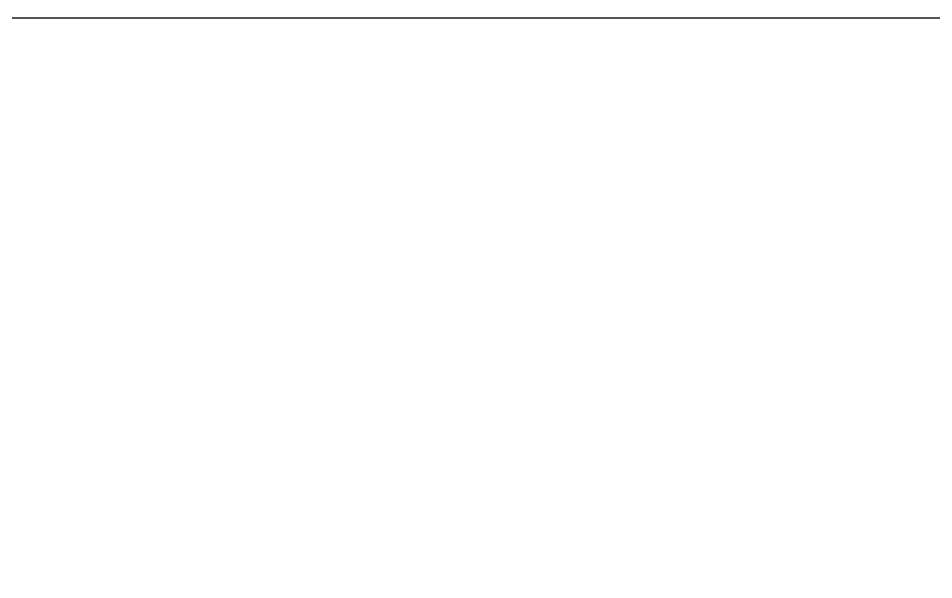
# Model space of a CAD drawing. Header units: millimetres. Extents: x 2164007 to 2324354, y -2513385 to -2308978.
# Drawn here: x 2249931 to 2260670, y -2491192 to -2484607 of the extents above; entities that cross this region are included whole.
import ezdxf

# ---------------------------------------------------------------- set-up
doc = ezdxf.new("R2010")
doc.units = ezdxf.units.MM
doc.layers.add('5', color=5, linetype='Continuous')

msp = doc.modelspace()

# ---------------------------------------------------------------- linework, layer by layer
at = {"layer": '5'}
msp.add_lwpolyline([(2242592.63867814, -2513385.337350972), (2283289.277356279, -2513385.337350972), (2283289.277356279, -2484607), (2242592.63867814, -2484607)], close=True, dxfattribs=at)

doc.saveas('drawing.dxf')
